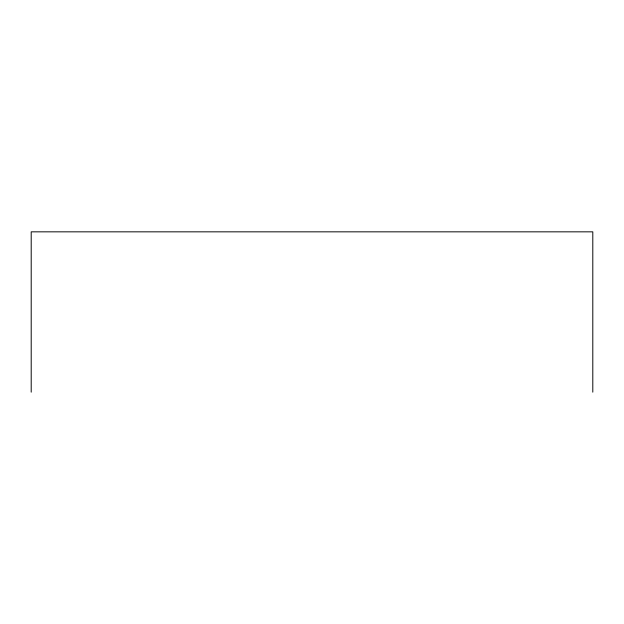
<?xml version="1.0" encoding="UTF-8"?>
<svg xmlns="http://www.w3.org/2000/svg" width="624" height="624" viewBox="0 0 624 624"><rect width="100%" height="100%" fill="white"/><g stroke="black" fill="none" stroke-linecap="round" stroke-linejoin="round"><path stroke-width="0.94" d="M592.8 392.161L592.8 231.839L31.2 231.839L31.2 392.161"/></g></svg>
